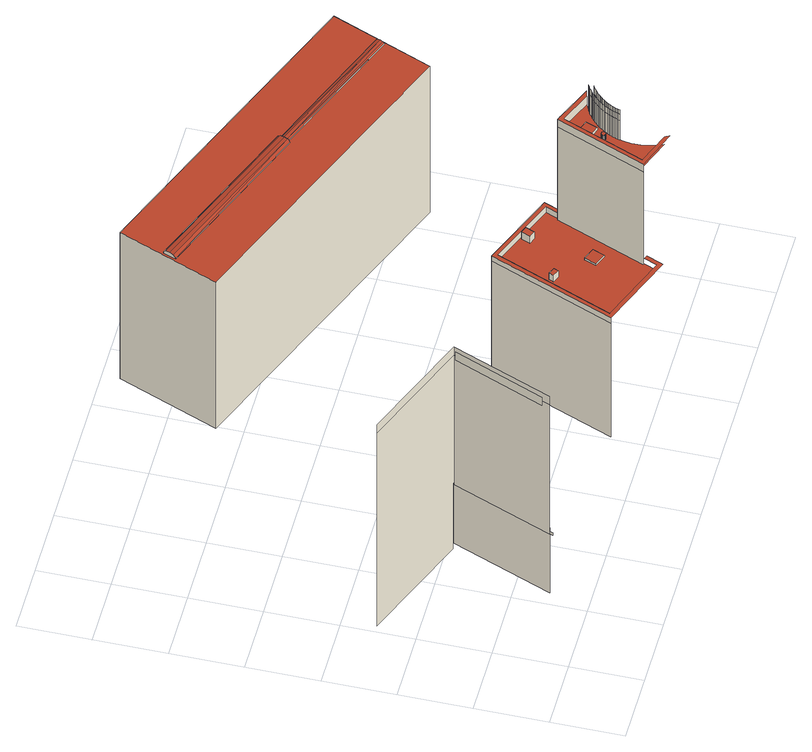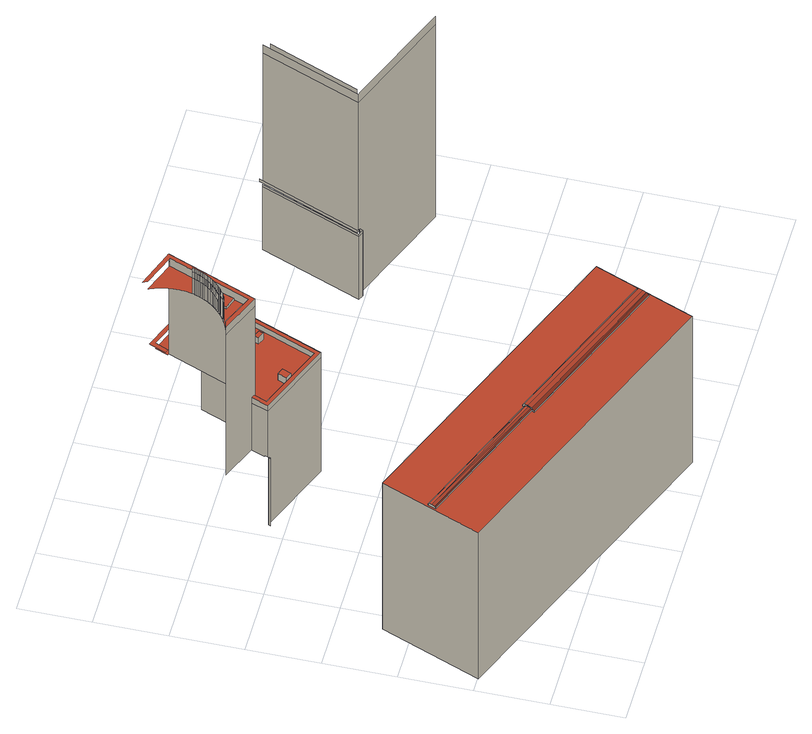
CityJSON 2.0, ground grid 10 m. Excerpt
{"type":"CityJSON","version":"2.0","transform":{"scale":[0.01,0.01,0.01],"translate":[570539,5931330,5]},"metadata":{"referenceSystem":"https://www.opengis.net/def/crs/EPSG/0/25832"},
"CityObjects":{
"building1":{"type":"Building","attributes":{"Grundfläche 2D":"4668.682245","Grundhöhe NN":"5.746"},"geometry":[{"type":"MultiSurface","lod":"3","boundaries":[[[0,1,2,3]],[[4,5,6,7]],[[8,9,10,11]],[[12,13,14,15]],[[5,4,16,17,18]],[[5,19,20,21,22,23,24,6]],[[9,8,25,26]],[[27,28,29,30,21,20,19,5,18,31]],[[28,32,33,29]],[[32,28,27,34]],[[17,12,15,18]],[[32,35,36,33]],[[35,32,34,37]],[[35,9,26,36]],[[9,35,37,10]]],"semantics":{"surfaces":[{"type":"WallSurface"}],"values":[0,0,0,0,0,0,0,0,0,0,0,0,0,0,0]}}]},
"building2":{"type":"Building","attributes":{"Grundfläche 2D":"1113.342750","Grundhöhe NN":"5.409"},"children":["building2-1","building2-2","building2-3","building2-4","building2-5"],"geometry":[{"type":"MultiSurface","lod":"3","boundaries":[[[38,39,40,41]],[[39,38,42,43]],[[44,45,46,47]],[[48,49,50,51,52,47,46,53]],[[54,43,42,55,56,57,58,59,60,61,62,45,44,63,64,65,66,67,68]],[[69,50,49,70]],[[71,72,73,74]],[[47,52,63,44]],[[69,70,75,76]],[[77,78,79,80]],[[77,80,81,82]],[[83,84,78,77]],[[83,77,82,85]],[[86,87,84,83]],[[86,83,85,88]],[[86,89,90,91,92,87]],[[90,89,86,88,93,94]],[[90,95,96,97,98,91]],[[96,95,90,94,99,100]],[[96,101,102,103,104,97]],[[102,101,96,100,105,106]],[[102,107,108,109,110,103]],[[108,107,102,106,111,112]],[[113,114,115,116,117,118]],[[108,119,120,121,122,109]],[[120,119,108,112,123,124]],[[115,125,126,127,128,116]],[[129,130,121,120]],[[129,120,124,131]],[[126,132,133,134,135,127]],[[133,136,137,134]],[[138,130,129,139,140,141,142,143,144,145]],[[142,141,140,139,129,131,146,147,148,149]],[[136,150,151,137]],[[152,153,154,155,156,157,158,159,160,161,162,163,164,165,166,167,168,169,170,171,172,173,174,175,176,177,178,179,180,181,182,183,184,185,186,187,188,189,190,191,192,193,194,195,196,197,198,79,78,84,87,92,91,98,97,104,103,110,109,122,121,130,138,145,144,143,199,200,201,202,203,204,205,206,207,208,209,210,211,212,213,214,215,216,217,218,219,220,221,222,223,224,225,226,227,228,229,230,231,232,233,234,235,236,237,238,239,240,241,242,243,244,72,71,245,246]],[[150,247,248,249,250,151]],[[143,142,251,252,253,201,200,199]],[[248,254,255,256,257,249]],[[253,252,251,142,149,258,259,260]],[[261,202,201,253]],[[255,262,263,264,265,266,267,256]],[[261,253,260,268]],[[264,269,270,265]],[[203,202,261,271,272,273,274,206,205,204]],[[274,273,272,271,261,268,275,276,277,278]],[[279,280,281,282,283,284,40,39]],[[269,285,286,287,288,289,290,270]],[[287,291,292,288]],[[207,206,274,293,294,295,296,210,209,208]],[[294,293,274,278,297,298,299,300,296,295]],[[291,301,302,303,304,305,306,292]],[[280,279,39,43,54,68]],[[307,308,309,310,311,312,313,314,315,316,317,76,75,318,319,320,321,322,323,324,325,326,327,328,74,73,329,330,331]],[[332,211,210,296]],[[332,296,300,333]],[[303,334,335,304]],[[332,336,337,213,212,211]],[[337,336,332,333,338,339]],[[334,340,341,335]],[[340,342,343,344,345,346,347,348,349,341]],[[213,337,350,351,352,216,215,214]],[[352,351,350,337,339,353,354,355]],[[345,356,357,358,359,346]],[[217,216,352,360,361,362,363,220,219,218]],[[363,362,361,360,352,355,364,365,366,367]],[[357,368,369,370,371,358]],[[369,372,373,370]],[[374,375,67,66]],[[374,376,377,375]],[[378,221,220,363]],[[64,63,52,51]],[[378,363,367,379]],[[372,380,381,382,383,384,385,373]],[[386,222,221,378]],[[386,378,379,387]],[[386,388,389,224,223,222]],[[389,388,386,387,390,391]],[[66,65,64,51,50,69,392,393,394,395,396,376,374]],[[382,397,398,399,400,383]],[[401,225,224,389]],[[401,389,391,402]],[[375,280,68,67]],[[401,403,404,227,226,225]],[[404,403,401,402,405,406]],[[398,407,408,409,410,399]],[[395,394,393,392,69,76,317,316,315,314]],[[72,244,329,73]],[[411,281,280,375,377,412]],[[404,413,414,229,228,227]],[[408,415,416,417,418,409]],[[414,413,404,406,419,420]],[[421,230,229,414]],[[421,414,420,422]],[[416,423,424,417]],[[425,231,230,421]],[[283,426,427,284]],[[425,421,422,428]],[[426,283,282,429]],[[430,424,423,431]],[[432,232,231,425]],[[432,425,428,433]],[[434,233,232,432]],[[434,432,433,435]]],"semantics":{"surfaces":[{"type":"WallSurface"},{"type":"RoofSurface"}],"values":[0,0,0,1,1,0,0,0,0,0,0,0,0,0,0,0,0,0,0,0,0,0,0,0,0,0,0,0,0,0,0,0,0,0,1,0,0,0,0,0,0,0,0,0,0,0,0,0,0,0,0,0,1,0,0,0,0,0,0,0,0,0,0,0,0,0,0,0,0,0,0,0,0,0,0,0,0,0,0,0,0,0,0,0,0,0,0,0,0,0,0,0,0,0,0,0,0,0,0,0,0,0,0]}}]},
"building2-1":{"type":"BuildingInstallation","parents":["building2"],"geometry":[{"type":"MultiSurface","lod":"3","boundaries":[[[436,437,438,439]],[[439,438,440,441]],[[436,439,441,442]],[[437,436,442,443]],[[438,437,443,440]]],"semantics":{"surfaces":[{"type":"RoofSurface"},{"type":"WallSurface"}],"values":[0,1,1,1,1]}}]},
"building2-2":{"type":"BuildingInstallation","parents":["building2"],"geometry":[{"type":"MultiSurface","lod":"3","boundaries":[[[444,445,446,447]],[[447,446,448,449]],[[444,447,449,450]],[[450,451,445,444]],[[451,448,446,445]]],"semantics":{"surfaces":[{"type":"RoofSurface"},{"type":"WallSurface"}],"values":[0,1,1,1,1]}}]},
"building2-3":{"type":"BuildingInstallation","parents":["building2"],"geometry":[{"type":"MultiSurface","lod":"3","boundaries":[[[452,453,454,455]],[[456,457,455,454]],[[452,455,457,458]],[[453,452,458,459]],[[454,453,459,456]]],"semantics":{"surfaces":[{"type":"RoofSurface"},{"type":"WallSurface"}],"values":[0,1,1,1,1]}}]},
"building2-4":{"type":"BuildingInstallation","parents":["building2"],"geometry":[{"type":"MultiSurface","lod":"3","boundaries":[[[460,461,462,463,464,465,466,467,468,469,470,471,472,473,474,475,476,477,478,479,480,481,482,483,484,485,486,487,488,489,490,491,492,493,494,495,496,497,498,499,500,501,502,503,504,505,506,507,508,509,510,511,512,513,514,515,516,517,518,519,520,521,522,523,524,525,526,527,528,529,530,531,532,533,534,535,536,537,538,539,540,541,542]],[[543,544,521,520]],[[544,545,546,523,522,521]],[[546,547,524,523]],[[547,548,525,524]],[[548,549,526,525]],[[549,550,527,526]],[[550,551,528,527]],[[551,552,529,528]],[[552,553,530,529]],[[554,555,465,464]],[[555,556,466,465]],[[556,557,467,466]],[[557,558,468,467]],[[558,559,469,468]],[[559,560,561,471,470,469]],[[562,563,460,542]],[[563,564,461,460]],[[564,565,462,461]],[[565,566,463,462]],[[566,554,464,463]],[[561,567,568,473,472,471]],[[568,569,570,475,474,473]],[[570,571,476,475]],[[571,572,477,476]],[[572,573,478,477]],[[573,574,575,480,479,478]],[[575,576,577,482,481,480]],[[577,578,483,482]],[[578,579,484,483]],[[579,580,581,486,485,484]],[[581,582,583,488,487,486]],[[583,584,489,488]],[[584,585,490,489]],[[585,586,587,492,491,490]],[[587,588,493,492]],[[588,589,494,493]],[[589,590,495,494]],[[590,591,496,495]],[[591,592,593,498,497,496]],[[593,594,499,498]],[[594,595,500,499]],[[596,597,502,501]],[[595,596,501,500]],[[597,598,503,502]],[[598,599,504,503]],[[599,600,601,506,505,504]],[[601,602,507,506]],[[602,603,604,509,508,507]],[[604,605,510,509]],[[605,606,607,512,511,510]],[[607,608,609,514,513,512]],[[609,610,611,516,515,514]],[[611,612,613,518,517,516]],[[613,614,519,518]],[[614,543,520,519]],[[553,615,531,530]],[[615,616,532,531]],[[616,617,618,534,533,532]],[[618,619,535,534]],[[619,620,536,535]],[[620,621,622,538,537,536]],[[622,623,539,538]],[[623,624,540,539]],[[624,625,541,540]],[[625,562,542,541]]],"semantics":{"surfaces":[{"type":"RoofSurface"},{"type":"WallSurface"}],"values":[0,1,1,1,1,1,1,1,1,1,1,1,1,1,1,1,1,1,1,1,1,1,1,1,1,1,1,1,1,1,1,1,1,1,1,1,1,1,1,1,1,1,1,1,1,1,1,1,1,1,1,1,1,1,1,1,1,1,1,1,1,1,1,1,1,1]}}]},
"building2-5":{"type":"BuildingInstallation","parents":["building2"],"geometry":[{"type":"MultiSurface","lod":"3","boundaries":[[[626,627,628,629,630]],[[631,632,628,627]],[[629,628,632,633]],[[634,626,630,629,633,635]],[[627,626,634,631]]],"semantics":{"surfaces":[{"type":"RoofSurface"},{"type":"WallSurface"}],"values":[0,1,1,1,1]}}]},
"building3":{"type":"Building","attributes":{"Grundfläche 2D":"702.484448","Grundhöhe NN":"5.908"},"geometry":[{"type":"Solid","lod":"3","boundaries":[[[[636,637,638]],[[636,638,639]],[[640,636,639]],[[641,642,643]],[[640,642,641]],[[640,641,644]],[[636,640,644,645]],[[643,642,646]],[[647,648,649]],[[647,650,648]],[[651,652,653]],[[647,652,651]],[[651,653,654]],[[651,654,655]],[[656,657,651,655,658]],[[656,658,659]],[[656,659,660]],[[647,651,657,650]],[[661,662,663,664],[665,666,667,668,669,670,671,672,673,674]],[[638,637,670,669]],[[639,638,669,668,667,646,642,640]],[[643,646,667,666]],[[672,671,649,648]],[[670,637,636,645,644,641,643,666,665,659,658,655,654,653,652,647,649,671]],[[665,674,660,659]],[[672,648,650,657,656,660,674,673]],[[664,663,675,676]],[[661,664,676,677]],[[662,661,677,678]],[[663,662,678,675]],[[676,675,678,677]]]],"semantics":{"surfaces":[{"type":"RoofSurface"},{"type":"WallSurface"},{"type":"GroundSurface"}],"values":[[0,0,0,0,0,0,0,0,0,0,0,0,0,0,0,0,0,0,0,1,1,1,1,1,1,1,1,1,1,1,2]]}}]}
},
"vertices":[
[1063,615,3796],[1569,1876,3796],[1569,1876,3646],[1063,615,3646],[1102,528,3646],[1650,1916,3646],[1650,1916,3796],[1102,528,3796],[1170,538,1243],[1728,1942,1243],[1728,1942,1286],[1170,538,1286],[1665,1909,1243],[1093,478,1243],[1093,478,1286],[1665,1909,1286],[1102,528,1243],[1650,1916,1243],[1650,1916,1286],[1629,1925,3646],[1628,1925,3646],[86,2539,3646],[86,2539,3796],[1628,1925,3796],[1629,1925,3796],[1170,538,75],[1728,1942,75],[1628,1925,1286],[1628,1925,1243],[1628,1925,75],[86,2539,75],[1629,1925,1286],[1650,1977,1243],[1650,1977,75],[1650,1977,1286],[1651,1977,1243],[1651,1977,75],[1651,1977,1286],
[4046,449,2150],[4739,2186,2150],[4739,2186,41],[4046,449,41],[4046,449,2247],[4739,2186,2247],[4772,2109,2247],[4120,482,2247],[4120,482,2150],[4772,2109,2150],[5159,286,2150],[5140,292,2150],[5642,1547,2150],[5662,1538,2150],[5735,1722,2150],[5085,104,2150],[5800,1761,2247],[5121,30,2247],[5137,72,2247],[5141,83,2247],[5212,265,2247],[5212,266,2247],[5195,272,2247],[5159,286,2247],[5085,104,2247],[5735,1722,2247],[5662,1538,2247],[5698,1524,2247],[5716,1516,2247],[5716,1518,2247],[5808,1757,2247],[5642,1547,3867],[5140,292,3867],[5216,328,3867],[5675,1468,3867],[5675,1468,4010],[5216,328,4010],[5140,292,4010],[5642,1547,4010],[5621,738,4232],[5621,738,3867],[5615,717,3867],[5615,717,4232],[5615,717,4345],[5621,738,4345],[5626,754,4232],[5626,754,3867],[5626,754,4345],[5627,758,4232],[5627,758,3867],[5627,758,4345],[5632,774,4232],[5633,778,4232],[5633,778,3867],[5632,774,3867],[5632,774,4345],[5633,778,4345],[5639,793,4232],[5640,797,4232],[5640,797,3867],[5639,793,3867],[5639,793,4345],[5640,797,4345],[5646,813,4232],[5648,817,4232],[5648,817,3867],[5646,813,3867],[5646,813,4345],[5648,817,4345],[5654,832,4232],[5656,836,4232],[5656,836,3867],[5654,832,3867],[5654,832,4345],[5656,836,4345],[5683,736,4232],[5684,739,4232],[5689,755,4232],[5689,755,4345],[5684,739,4345],[5683,736,4345],[5662,851,4232],[5664,855,4232],[5664,855,3867],[5662,851,3867],[5662,851,4345],[5664,855,4345],[5690,758,4232],[5696,773,4232],[5696,773,4345],[5690,758,4345],[5672,871,4232],[5672,871,3867],[5672,871,4345],[5697,776,4232],[5703,791,4232],[5703,791,4345],[5697,776,4345],[5704,794,4232],[5704,794,4345],[5673,874,3867],[5673,874,4232],[5675,877,4232],[5683,892,4232],[5684,894,4232],[5684,894,3867],[5683,892,3867],[5675,877,3867],[5673,874,4345],[5675,877,4345],[5683,892,4345],[5684,894,4345],[5710,809,4232],[5710,809,4345],[5665,169,3867],[5658,185,3867],[5657,187,3867],[5650,203,3867],[5649,205,3867],[5643,221,3867],[5642,224,3867],[5635,242,3867],[5630,259,3867],[5629,262,3867],[5623,279,3867],[5623,281,3867],[5618,298,3867],[5617,301,3867],[5613,318,3867],[5612,321,3867],[5608,338,3867],[5607,341,3867],[5604,358,3867],[5603,361,3867],[5600,379,3867],[5600,382,3867],[5597,399,3867],[5597,402,3867],[5594,420,3867],[5592,444,3867],[5591,462,3867],[5591,465,3867],[5590,483,3867],[5590,486,3867],[5589,504,3867],[5589,507,3867],[5589,525,3867],[5589,528,3867],[5590,546,3867],[5591,571,3867],[5593,588,3867],[5593,592,3867],[5595,609,3867],[5595,613,3867],[5598,634,3867],[5602,655,3867],[5605,672,3867],[5606,676,3867],[5609,693,3867],[5610,696,3867],[5614,713,3867],[5692,910,3867],[5700,924,3867],[5702,928,3867],[5713,946,3867],[5721,958,3867],[5724,962,3867],[5732,975,3867],[5735,979,3867],[5744,991,3867],[5747,995,3867],[5757,1009,3867],[5759,1011,3867],[5768,1023,3867],[5771,1027,3867],[5783,1042,3867],[5796,1057,3867],[5806,1067,3867],[5809,1071,3867],[5819,1081,3867],[5822,1085,3867],[5832,1094,3867],[5836,1098,3867],[5849,1111,3867],[5863,1124,3867],[5873,1132,3867],[5877,1136,3867],[5891,1148,3867],[5901,1156,3867],[5905,1159,3867],[5949,1190,3867],[5953,1194,3867],[5969,1204,3867],[5984,1213,3867],[6000,1223,3867],[6017,1232,3867],[6030,1239,3867],[6033,1241,3867],[6046,1247,3867],[6050,1249,3867],[6064,1255,3867],[6067,1257,3867],[6081,1263,3867],[6085,1265,3867],[6099,1271,3867],[6103,1272,3867],[6121,1279,3867],[5673,151,3867],[5666,167,3867],[5711,812,4232],[5718,827,4232],[5718,827,4345],[5711,812,4345],[5692,910,4232],[5700,924,4232],[5702,928,4232],[5719,830,4232],[5726,844,4232],[5726,844,4345],[5719,830,4345],[5692,910,4345],[5700,924,4345],[5702,928,4345],[5713,946,4232],[5727,847,4232],[5734,861,4232],[5743,878,4232],[5743,878,4345],[5734,861,4345],[5727,847,4345],[5713,946,4345],[5752,894,4232],[5752,894,4345],[5721,958,4232],[5724,962,4232],[5732,975,4232],[5735,979,4232],[5721,958,4345],[5724,962,4345],[5732,975,4345],[5735,979,4345],[5800,1761,2150],[5808,1757,2150],[5808,1757,1297],[5800,1761,1297],[5800,1761,1275],[5800,1761,41],[5754,897,4232],[5762,910,4232],[5764,913,4232],[5764,913,4345],[5762,910,4345],[5754,897,4345],[5772,926,4232],[5772,926,4345],[5744,991,4232],[5747,995,4232],[5757,1009,4232],[5759,1011,4232],[5744,991,4345],[5747,995,4345],[5757,1009,4345],[5759,1011,4345],[5774,929,4232],[5782,941,4232],[5784,945,4232],[5784,945,4345],[5782,941,4345],[5774,929,4345],[6154,1291,4010],[6158,1292,4010],[6173,1297,4010],[6177,1298,4010],[6192,1302,4010],[6196,1304,4010],[6212,1307,4010],[6216,1308,4010],[5716,1516,4010],[5698,1524,4010],[5662,1538,4010],[5159,286,4010],[5195,272,4010],[5711,84,4010],[5702,99,4010],[5701,100,4010],[5692,115,4010],[5691,117,4010],[5683,132,4010],[5682,134,4010],[5674,149,4010],[5673,151,4010],[6121,1279,4010],[6135,1285,4010],[6140,1286,4010],[5768,1023,4232],[5768,1023,4345],[5795,960,4232],[5795,960,4345],[5771,1027,4232],[5783,1042,4232],[5771,1027,4345],[5783,1042,4345],[5804,971,4232],[5804,971,4345],[5806,974,4232],[5815,986,4232],[5817,989,4232],[5826,1000,4232],[5826,1000,4345],[5817,989,4345],[5815,986,4345],[5806,974,4345],[5796,1057,4232],[5806,1067,4232],[5809,1071,4232],[5796,1057,4345],[5806,1067,4345],[5809,1071,4345],[5829,1003,4232],[5838,1013,4232],[5838,1013,4345],[5829,1003,4345],[5819,1081,4232],[5822,1085,4232],[5832,1094,4232],[5836,1098,4232],[5819,1081,4345],[5822,1085,4345],[5832,1094,4345],[5836,1098,4345],[5850,1026,4232],[5853,1029,4232],[5853,1029,4345],[5850,1026,4345],[5862,1039,4232],[5862,1039,4345],[5716,1516,2150],[5716,1518,2150],[5716,1516,1275],[5716,1518,1275],[5849,1111,4232],[5849,1111,4345],[5865,1042,4232],[5874,1052,4232],[5887,1064,4232],[5887,1064,4345],[5874,1052,4345],[5865,1042,4345],[5863,1124,4232],[5863,1124,4345],[5873,1132,4232],[5877,1136,4232],[5873,1132,4345],[5877,1136,4345],[5662,1538,3867],[5698,1524,3867],[5716,1516,3867],[6216,1308,3867],[6216,1308,1275],[5890,1066,4232],[5912,1087,4232],[5912,1087,4345],[5890,1066,4345],[5891,1148,4232],[5891,1148,4345],[5901,1156,4232],[5905,1159,4232],[5901,1156,4345],[5905,1159,4345],[5915,1089,4232],[5939,1108,4232],[5939,1108,4345],[5915,1089,4345],[5788,1704,1297],[5788,1704,1275],[5949,1190,4232],[5953,1194,4232],[5941,1110,4232],[5984,1142,4232],[5984,1142,4345],[5941,1110,4345],[5949,1190,4345],[5953,1194,4345],[5969,1204,4232],[5969,1204,4345],[5986,1143,4232],[5986,1143,4345],[5984,1213,4232],[5814,1795,1275],[5814,1795,41],[5984,1213,4345],[5814,1795,1297],[6013,1160,4345],[6013,1160,4232],[6000,1223,4232],[6000,1223,4345],[6017,1232,4232],[6017,1232,4345],
[4670,1293,2267],[4697,1360,2267],[4603,1398,2267],[4576,1332,2267],[4603,1398,2150],[4576,1332,2150],[4670,1293,2150],[4697,1360,2150],
[5152,810,2182],[5218,974,2182],[5045,1043,2182],[4980,879,2182],[5045,1043,2150],[4980,879,2150],[5152,810,2150],[5218,974,2150],
[5158,1789,2275],[5250,1752,2275],[5299,1875,2275],[5207,1912,2275],[5299,1875,2150],[5207,1912,2150],[5158,1789,2150],[5250,1752,2150],
[5580,898,3960],[5582,897,3960],[5583,897,3960],[5585,896,3960],[5589,896,3960],[5592,896,3960],[5595,897,3960],[5596,897,3960],[5598,897,3960],[5600,898,3960],[5602,898,3960],[5604,899,3960],[5605,900,3960],[5607,901,3960],[5609,903,3960],[5611,904,3960],[5614,907,3960],[5616,910,3960],[5617,911,3960],[5617,912,3960],[5619,915,3960],[5619,917,3960],[5620,919,3960],[5621,921,3960],[5621,924,3960],[5621,926,3960],[5621,928,3960],[5621,930,3960],[5621,932,3960],[5621,934,3960],[5620,936,3960],[5620,937,3960],[5619,939,3960],[5618,942,3960],[5616,946,3960],[5614,948,3960],[5611,951,3960],[5610,952,3960],[5608,954,3960],[5606,955,3960],[5604,956,3960],[5602,957,3960],[5600,958,3960],[5597,958,3960],[5596,959,3960],[5592,959,3960],[5591,959,3960],[5587,959,3960],[5585,959,3960],[5582,958,3960],[5578,957,3960],[5576,956,3960],[5574,955,3960],[5572,954,3960],[5571,953,3960],[5569,951,3960],[5568,950,3960],[5567,949,3960],[5565,947,3960],[5563,944,3960],[5562,941,3960],[5560,938,3960],[5560,936,3960],[5559,934,3960],[5559,932,3960],[5559,930,3960],[5559,928,3960],[5558,926,3960],[5559,921,3960],[5560,919,3960],[5560,917,3960],[5562,914,3960],[5562,913,3960],[5563,912,3960],[5565,909,3960],[5566,908,3960],[5568,906,3960],[5569,904,3960],[5571,903,3960],[5573,901,3960],[5574,900,3960],[5576,899,3960],[5578,899,3960],[5562,941,3867],[5560,938,3867],[5560,936,3867],[5559,934,3867],[5559,932,3867],[5559,930,3867],[5559,928,3867],[5558,926,3867],[5559,921,3867],[5560,919,3867],[5560,917,3867],[5589,896,3867],[5592,896,3867],[5595,897,3867],[5596,897,3867],[5598,897,3867],[5600,898,3867],[5602,898,3867],[5604,899,3867],[5578,899,3867],[5580,898,3867],[5582,897,3867],[5583,897,3867],[5585,896,3867],[5605,900,3867],[5607,901,3867],[5609,903,3867],[5611,904,3867],[5614,907,3867],[5616,910,3867],[5617,911,3867],[5617,912,3867],[5619,915,3867],[5619,917,3867],[5620,919,3867],[5621,921,3867],[5621,924,3867],[5621,926,3867],[5621,928,3867],[5621,930,3867],[5621,932,3867],[5621,934,3867],[5620,936,3867],[5620,937,3867],[5619,939,3867],[5618,942,3867],[5616,946,3867],[5614,948,3867],[5611,951,3867],[5610,952,3867],[5608,954,3867],[5606,955,3867],[5604,956,3867],[5602,957,3867],[5600,958,3867],[5597,958,3867],[5596,959,3867],[5592,959,3867],[5591,959,3867],[5587,959,3867],[5585,959,3867],[5582,958,3867],[5578,957,3867],[5576,956,3867],[5574,955,3867],[5572,954,3867],[5571,953,3867],[5569,951,3867],[5568,950,3867],[5567,949,3867],[5565,947,3867],[5563,944,3867],[5562,914,3867],[5562,913,3867],[5563,912,3867],[5565,909,3867],[5566,908,3867],[5568,906,3867],[5569,904,3867],[5571,903,3867],[5573,901,3867],[5574,900,3867],[5576,899,3867],
[5776,1204,3912],[5611,1264,3912],[5552,1100,3912],[5716,1040,3912],[5718,1046,3912],[5611,1264,3867],[5552,1100,3867],[5716,1040,3867],[5776,1204,3867],[5718,1046,3867],
[5553,5073,2831],[5546,5056,2812],[7504,4280,2812],[7511,4298,2831],[7526,4336,2842],[5583,5150,2831],[7543,4379,2831],[5590,5167,2812],[5570,5118,2842],[5567,5108,2840],[7549,4393,2812],[5546,5056,2851],[3211,5952,2812],[5535,5029,2812],[3225,5987,2851],[5566,5108,2855],[5553,5073,2852],[5567,5108,2855],[5570,5118,2854],[5583,5150,2852],[3269,6096,2851],[3249,6046,2855],[5590,5167,2851],[5606,5207,2812],[3282,6130,2812],[7270,3624,2797],[7829,5022,2797],[3494,6753,2797],[2936,5355,2797],[5606,5207,2797],[5590,5167,2797],[7549,4393,2797],[7543,4379,2797],[7504,4280,2797],[5546,5056,2797],[5535,5029,2797],[3211,5952,2797],[3225,5987,2797],[3282,6130,2797],[3494,6753,91],[2936,5355,91],[7270,3624,91],[7829,5022,91]
]}
